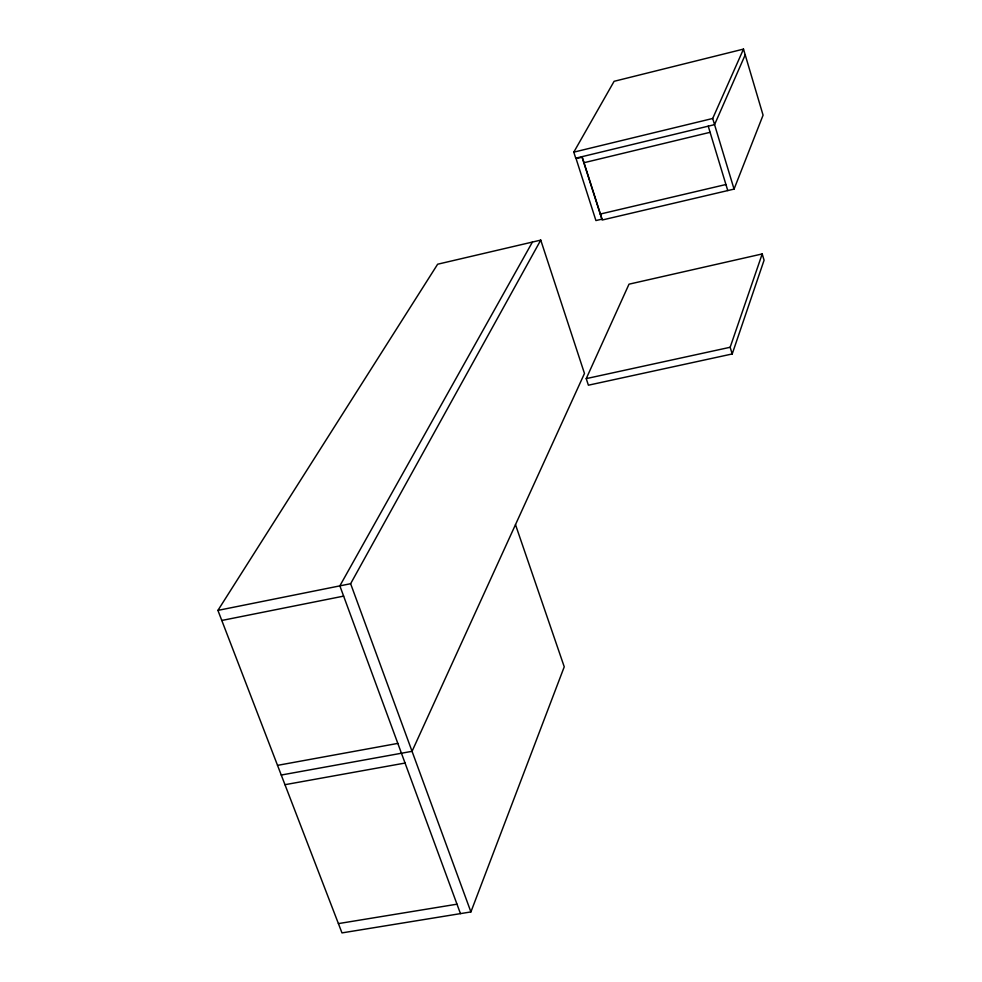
<?xml version="1.0" encoding="UTF-8"?>
<svg xmlns="http://www.w3.org/2000/svg" width="982" height="982" viewBox="0 0 982 982"><rect width="100%" height="100%" fill="white"/><g stroke="black" fill="none" stroke-linecap="round" stroke-linejoin="round"><path stroke-width="1.47" d="M732.216 353.962L764.082 260.193L762.204 253.945L629.008 284.179L586.229 378.622L588.39 385.202L732.216 353.962L730.154 347.272L762.204 253.945M281.257 775.031L412.047 751.316L584.474 373.455L540.751 240.111L437.641 264.219L217.918 610.387L341.982 932.9L470.906 911.922L564.245 666.815L515.489 524.646M581.896 156.703L602.138 220.029L734.057 189.096L763.075 115.176L743.497 49.1L614.106 81.31L573.795 152.149L575.734 158.2L714.565 124.64L745.203 54.857M734.057 189.096L712.699 118.478L743.497 49.1M470.906 911.922L350.623 583.713L540.751 240.111M532.416 242.063L339.858 585.873L460.46 913.616M573.795 152.149L712.699 118.478M583.824 162.754L710.084 132.312M600.223 214.064L725.919 184.518M586.229 378.622L730.154 347.272M217.918 610.387L350.623 583.713M221.785 620.464L343.639 596.123M277.525 765.359L397.82 743.399M284.964 784.692L405.063 763.051M338.409 923.608L456.986 904.189M708.231 126.162L727.76 190.569M582.24 157.145L576.078 158.63L595.927 220.557L602.052 219.121L582.24 157.145"/></g></svg>
